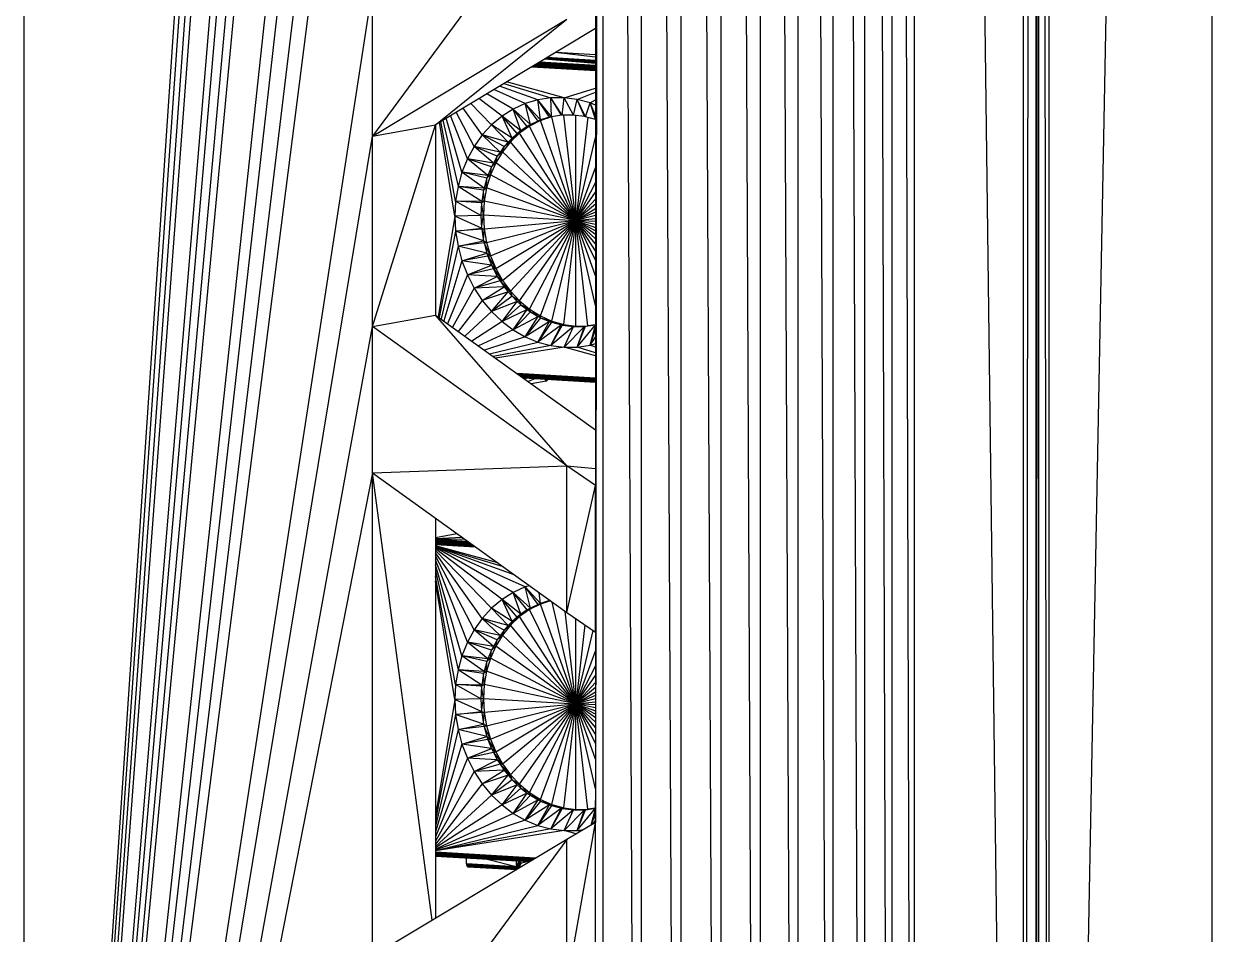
# Model space of a CAD drawing. Header units: millimetres. Extents: x -72 to 40, y 37 to 183.
# Drawn here: x 21.55 to 40.18, y 73.46 to 87.73 of the extents above; entities that cross this region are included whole.
import ezdxf

# ---------------------------------------------------------------- set-up
doc = ezdxf.new("R2010")
doc.units = ezdxf.units.MM
doc.layers.add('Shape2DView002', color=7, linetype='CONTINUOUS')

msp = doc.modelspace()

# ---------------------------------------------------------------- linework, layer by layer
at = {"layer": 'Shape2DView002'}
for p, q in [((40.182, 175.283), (37.622, 40.961)), ((40.182, 41.989), (40.182, 175.283)), ((37.418, 174.194), (37.225, 40.86)), ((37.456, 174.203), (37.418, 40.9)), ((37.418, 174.194), (37.418, 40.9)), ((37.622, 40.961), (37.456, 174.203)), ((37.456, 174.203), (37.456, 40.909)), ((37.622, 174.255), (37.622, 40.961)), ((37.225, 40.86), (37.225, 174.154)), ((35.516, 40.551), (35.516, 173.845)), ((37.225, 40.86), (35.516, 173.845)), ((30.514, 72.911), (30.632, 173.663)), ((30.632, 173.663), (30.514, 75.21)), ((30.632, 173.663), (30.514, 78.194)), ((30.632, 173.663), (30.514, 80.492)), ((30.632, 40.369), (30.632, 173.663)), ((31.235, 40.352), (30.632, 173.663)), ((31.235, 40.352), (31.235, 173.646)), ((31.858, 40.344), (31.235, 173.646)), ((31.858, 40.344), (31.858, 173.638)), ((32.485, 40.346), (31.858, 173.638)), ((32.485, 40.346), (32.485, 173.64)), ((33.102, 40.358), (32.485, 173.64)), ((33.102, 40.358), (33.102, 173.652)), ((33.692, 40.38), (33.102, 173.652)), ((33.692, 40.38), (33.692, 173.674)), ((34.241, 40.411), (33.692, 173.674)), ((34.241, 40.411), (34.241, 173.705)), ((34.736, 40.451), (34.241, 173.705)), ((34.736, 40.451), (34.736, 173.745)), ((35.165, 40.498), (34.736, 173.745)), ((35.165, 40.498), (35.165, 173.792)), ((35.516, 40.551), (35.165, 173.792)), ((21.552, 161.751), (21.552, 52.828)), ((21.552, 52.828), (27.019, 133.751)), ((21.552, 52.828), (27.019, 131.452)), ((21.552, 52.828), (27.019, 128.468)), ((27.019, 126.17), (21.552, 52.828)), ((27.019, 118.591), (21.552, 52.828)), ((27.019, 116.293), (21.552, 52.828)), ((21.552, 52.828), (27.019, 113.308)), ((21.552, 52.828), (27.019, 111.01)), ((21.552, 52.828), (27.019, 103.431)), ((27.019, 101.133), (21.552, 52.828)), ((21.552, 52.828), (27.019, 98.149)), ((27.019, 95.85), (21.552, 52.828)), ((30.064, 90.105), (27.019, 85.973)), ((21.552, 52.828), (27.019, 88.272)), ((27.019, 85.973), (27.019, 88.272)), ((30.514, 88.071), (30.514, 80.492)), ((27.019, 85.973), (30.064, 87.806)), ((28.006, 86.151), (30.064, 87.806)), ((30.514, 87.662), (28.006, 86.151)), ((29.734, 87.192), (30.514, 87.147)), ((30.514, 87.152), (29.748, 87.201)), ((30.514, 87.159), (29.752, 87.203)), ((30.514, 87.208), (29.881, 87.281)), ((29.895, 87.289), (30.514, 87.253)), ((29.514, 87.06), (30.514, 87.002)), ((29.523, 87.065), (30.514, 87.011)), ((29.532, 87.07), (30.514, 87.013)), ((29.54, 87.076), (30.514, 87.022)), ((29.55, 87.081), (30.514, 87.025)), ((29.558, 87.086), (30.514, 87.034)), ((29.567, 87.091), (30.514, 87.036)), ((29.575, 87.096), (30.514, 87.045)), ((29.583, 87.101), (30.514, 87.047)), ((29.59, 87.106), (30.514, 87.055)), ((29.598, 87.11), (30.514, 87.057)), ((29.604, 87.114), (30.514, 87.064)), ((29.611, 87.118), (30.514, 87.066)), ((29.614, 87.12), (30.514, 87.066)), ((29.619, 87.123), (30.514, 87.072)), ((29.622, 87.125), (30.514, 87.073)), ((29.624, 87.126), (30.514, 87.074)), ((29.629, 87.129), (30.514, 87.078)), ((29.631, 87.13), (30.514, 87.079)), ((29.632, 87.131), (30.514, 87.079)), ((29.636, 87.133), (30.514, 87.082)), ((29.637, 87.134), (30.514, 87.083)), ((29.638, 87.134), (30.514, 87.083)), ((29.64, 87.136), (30.514, 87.085)), ((29.64, 87.135), (30.514, 87.085)), ((30.514, 87.11), (29.714, 87.18)), ((30.514, 87.127), (29.723, 87.185)), ((30.021, 86.574), (29.119, 86.822)), ((29.226, 86.396), (28.81, 86.636)), ((29.414, 86.482), (28.921, 86.702)), ((29.611, 86.541), (29.011, 86.757)), ((29.078, 86.797), (29.814, 86.572)), ((30.021, 86.574), (30.514, 86.726)), ((30.227, 86.548), (30.514, 86.661)), ((28.886, 86.148), (28.559, 86.485)), ((29.049, 86.284), (28.686, 86.561)), ((29.414, 86.482), (29.226, 86.396)), ((29.611, 86.541), (29.414, 86.482)), ((29.495, 86.152), (29.414, 86.482)), ((29.614, 86.209), (29.414, 86.482)), ((29.654, 86.225), (29.414, 86.482)), ((29.814, 86.572), (29.611, 86.541)), ((29.654, 86.225), (29.611, 86.541)), ((29.793, 86.268), (29.611, 86.541)), ((29.822, 86.275), (29.611, 86.541)), ((30.021, 86.574), (29.814, 86.572)), ((29.822, 86.275), (29.814, 86.572)), ((29.979, 86.299), (29.814, 86.572)), ((29.994, 86.301), (29.814, 86.572)), ((29.994, 86.301), (30.021, 86.574)), ((30.169, 86.303), (30.021, 86.574)), ((30.227, 86.548), (30.021, 86.574)), ((30.169, 86.303), (30.227, 86.548)), ((30.343, 86.28), (30.227, 86.548)), ((30.358, 86.277), (30.227, 86.548)), ((30.43, 86.494), (30.227, 86.548)), ((30.358, 86.277), (30.43, 86.494)), ((30.43, 86.494), (30.514, 86.54)), ((30.514, 86.239), (30.43, 86.494)), ((30.514, 86.295), (30.43, 86.494)), ((30.514, 86.459), (30.43, 86.494)), ((28.506, 85.615), (28.243, 86.294)), ((28.613, 85.811), (28.332, 86.348)), ((28.74, 85.99), (28.439, 86.412)), ((29.049, 86.284), (28.886, 86.148)), ((29.226, 86.396), (29.049, 86.284)), ((29.207, 85.942), (29.049, 86.284)), ((29.286, 86.011), (29.049, 86.284)), ((29.345, 86.057), (29.049, 86.284)), ((29.345, 86.057), (29.226, 86.396)), ((29.444, 86.123), (29.226, 86.396)), ((29.495, 86.152), (29.226, 86.396)), ((29.83, 86.275), (29.651, 86.215)), ((29.651, 86.215), (29.793, 86.268)), ((29.793, 86.268), (29.654, 86.225)), ((29.83, 86.275), (29.793, 86.268)), ((29.822, 86.275), (29.793, 86.268)), ((29.979, 86.299), (29.822, 86.275)), ((29.83, 86.275), (29.822, 86.275)), ((29.944, 86.294), (29.83, 86.275)), ((30.206, 84.651), (29.83, 86.275)), ((29.994, 86.301), (29.979, 86.299)), ((30.169, 86.303), (29.994, 86.301)), ((30.206, 84.651), (30.017, 86.301)), ((30.343, 86.28), (30.169, 86.303)), ((30.206, 84.651), (30.206, 86.298)), ((30.393, 86.268), (30.206, 84.651)), ((30.358, 86.277), (30.343, 86.28)), ((30.514, 86.235), (30.358, 86.277)), ((27.019, 85.973), (28.006, 86.151)), ((27.019, 82.989), (28.006, 86.151)), ((28.006, 86.151), (28.006, 83.167)), ((28.31, 84.717), (28.069, 86.19)), ((28.322, 84.953), (28.089, 86.202)), ((28.123, 86.222), (28.36, 85.183)), ((28.421, 85.405), (28.174, 86.253)), ((28.886, 86.148), (28.74, 85.99)), ((29.143, 85.877), (28.886, 86.148)), ((29.207, 85.942), (28.886, 86.148)), ((29.481, 86.129), (29.323, 86.018)), ((29.444, 86.123), (29.323, 86.018)), ((29.444, 86.123), (29.345, 86.057)), ((29.495, 86.152), (29.444, 86.123)), ((29.481, 86.129), (29.444, 86.123)), ((29.651, 86.215), (29.481, 86.129)), ((29.614, 86.209), (29.481, 86.129)), ((29.481, 86.129), (29.495, 86.152)), ((30.206, 84.651), (29.481, 86.129)), ((29.614, 86.209), (29.495, 86.152)), ((29.654, 86.225), (29.614, 86.209)), ((29.651, 86.215), (29.614, 86.209)), ((29.651, 86.215), (29.654, 86.225)), ((30.206, 84.651), (29.651, 86.215)), ((21.552, 52.828), (27.019, 85.973)), ((27.019, 82.989), (27.019, 85.973)), ((28.74, 85.99), (28.613, 85.811)), ((29.018, 85.721), (28.74, 85.99)), ((29.083, 85.807), (28.74, 85.99)), ((29.143, 85.877), (28.74, 85.99)), ((29.18, 85.883), (29.055, 85.728)), ((29.18, 85.883), (29.083, 85.807)), ((29.207, 85.942), (29.143, 85.877)), ((29.18, 85.883), (29.143, 85.877)), ((29.323, 86.018), (29.18, 85.883)), ((29.286, 86.011), (29.18, 85.883)), ((29.18, 85.883), (29.207, 85.942)), ((30.206, 84.651), (29.18, 85.883)), ((29.286, 86.011), (29.207, 85.942)), ((29.345, 86.057), (29.286, 86.011)), ((29.323, 86.018), (29.286, 86.011)), ((29.323, 86.018), (29.345, 86.057)), ((30.206, 84.651), (29.323, 86.018)), ((30.206, 84.651), (30.514, 85.949)), ((28.613, 85.811), (28.506, 85.615)), ((28.913, 85.547), (28.613, 85.811)), ((28.975, 85.656), (28.613, 85.811)), ((29.018, 85.721), (28.613, 85.811)), ((29.055, 85.728), (28.95, 85.553)), ((29.055, 85.728), (28.975, 85.656)), ((29.018, 85.721), (28.975, 85.656)), ((29.083, 85.807), (29.018, 85.721)), ((29.055, 85.728), (29.018, 85.721)), ((29.055, 85.728), (29.083, 85.807)), ((30.206, 84.651), (29.055, 85.728)), ((29.143, 85.877), (29.083, 85.807)), ((28.506, 85.615), (28.421, 85.405)), ((28.829, 85.357), (28.506, 85.615)), ((28.885, 85.49), (28.506, 85.615)), ((28.913, 85.547), (28.506, 85.615)), ((28.95, 85.553), (28.866, 85.364)), ((28.95, 85.553), (28.885, 85.49)), ((28.913, 85.547), (28.885, 85.49)), ((28.975, 85.656), (28.913, 85.547)), ((28.95, 85.553), (28.913, 85.547)), ((28.95, 85.553), (28.975, 85.656)), ((30.206, 84.651), (28.95, 85.553)), ((28.421, 85.405), (28.36, 85.183)), ((28.768, 85.155), (28.421, 85.405)), ((28.813, 85.311), (28.421, 85.405)), ((28.829, 85.357), (28.421, 85.405)), ((28.866, 85.364), (28.805, 85.162)), ((28.866, 85.364), (28.813, 85.311)), ((28.829, 85.357), (28.813, 85.311)), ((28.885, 85.49), (28.829, 85.357)), ((28.866, 85.364), (28.829, 85.357)), ((28.866, 85.364), (28.885, 85.49)), ((30.206, 84.651), (28.866, 85.364)), ((30.514, 85.485), (30.206, 84.651)), ((28.36, 85.183), (28.322, 84.953)), ((28.731, 84.945), (28.36, 85.183)), ((28.761, 85.123), (28.36, 85.183)), ((28.768, 85.155), (28.36, 85.183)), ((28.805, 85.162), (28.761, 85.123)), ((28.768, 85.155), (28.761, 85.123)), ((28.813, 85.311), (28.768, 85.155)), ((28.805, 85.162), (28.768, 84.951)), ((28.805, 85.162), (28.768, 85.155)), ((28.805, 85.162), (28.813, 85.311)), ((30.206, 84.651), (28.805, 85.162)), ((30.514, 85.244), (30.206, 84.651)), ((28.322, 84.953), (28.31, 84.717)), ((28.719, 84.729), (28.322, 84.953)), ((28.729, 84.928), (28.322, 84.953)), ((28.731, 84.945), (28.322, 84.953)), ((28.768, 84.951), (28.729, 84.928)), ((28.761, 85.123), (28.731, 84.945)), ((28.768, 84.951), (28.731, 84.945)), ((28.768, 84.951), (28.756, 84.736)), ((28.768, 84.951), (28.761, 85.123)), ((30.206, 84.651), (28.768, 84.951)), ((30.206, 84.651), (30.514, 85.093)), ((30.514, 84.986), (30.206, 84.651)), ((28.729, 84.928), (28.719, 84.729)), ((28.731, 84.945), (28.729, 84.928)), ((28.756, 84.736), (28.729, 84.928)), ((30.514, 84.904), (30.206, 84.651)), ((30.206, 84.651), (30.514, 84.837)), ((30.514, 84.78), (30.206, 84.651)), ((28.31, 84.717), (28.046, 83.138)), ((28.719, 84.729), (28.31, 84.717)), ((28.31, 84.717), (28.322, 84.481)), ((28.729, 84.529), (28.31, 84.717)), ((28.756, 84.736), (28.719, 84.729)), ((28.719, 84.729), (28.729, 84.529)), ((28.729, 84.529), (28.756, 84.736)), ((28.756, 84.736), (30.206, 84.651)), ((28.756, 84.736), (28.768, 84.519)), ((28.768, 84.519), (30.206, 84.651)), ((28.805, 84.304), (30.206, 84.651)), ((28.866, 84.095), (30.206, 84.651)), ((28.95, 83.895), (30.206, 84.651)), ((29.055, 83.709), (30.206, 84.651)), ((29.18, 83.539), (30.206, 84.651)), ((29.323, 83.387), (30.206, 84.651)), ((29.481, 83.258), (30.206, 84.651)), ((29.651, 83.152), (30.206, 84.651)), ((29.83, 83.072), (30.206, 84.651)), ((30.016, 83.019), (30.206, 84.651)), ((30.514, 84.728), (30.206, 84.651)), ((30.206, 84.651), (30.514, 84.68)), ((30.206, 82.994), (30.206, 84.651)), ((30.395, 82.997), (30.206, 84.651)), ((30.206, 84.651), (30.514, 84.539)), ((30.514, 84.587), (30.206, 84.651)), ((30.514, 84.633), (30.206, 84.651)), ((30.206, 84.651), (30.514, 84.363)), ((30.514, 84.43), (30.206, 84.651)), ((30.514, 84.487), (30.206, 84.651)), ((30.206, 84.651), (30.514, 84.023)), ((30.514, 84.174), (30.206, 84.651)), ((30.514, 84.281), (30.206, 84.651)), ((30.514, 83.317), (30.206, 84.651)), ((30.514, 83.782), (30.206, 84.651)), ((28.322, 84.481), (28.063, 83.126)), ((28.322, 84.481), (28.729, 84.529)), ((28.731, 84.512), (28.322, 84.481)), ((28.322, 84.481), (28.36, 84.246)), ((28.761, 84.33), (28.322, 84.481)), ((28.729, 84.529), (28.768, 84.519)), ((28.729, 84.529), (28.731, 84.512)), ((28.731, 84.512), (28.768, 84.519)), ((28.731, 84.512), (28.761, 84.33)), ((28.761, 84.33), (28.768, 84.519)), ((28.768, 84.519), (28.805, 84.304)), ((28.36, 84.246), (28.093, 83.105)), ((28.36, 84.246), (28.761, 84.33)), ((28.768, 84.297), (28.36, 84.246)), ((28.36, 84.246), (28.421, 84.017)), ((28.813, 84.136), (28.36, 84.246)), ((28.761, 84.33), (28.805, 84.304)), ((28.761, 84.33), (28.768, 84.297)), ((28.768, 84.297), (28.805, 84.304)), ((28.768, 84.297), (28.813, 84.136)), ((28.866, 84.095), (28.768, 84.297)), ((28.805, 84.304), (28.866, 84.095)), ((28.421, 84.017), (28.813, 84.136)), ((28.829, 84.088), (28.421, 84.017)), ((28.813, 84.136), (28.866, 84.095)), ((28.813, 84.136), (28.829, 84.088)), ((28.829, 84.088), (28.866, 84.095)), ((28.829, 84.088), (28.95, 83.895)), ((28.829, 84.088), (28.885, 83.949)), ((28.866, 84.095), (28.95, 83.895)), ((28.421, 84.017), (28.136, 83.074)), ((28.421, 84.017), (28.506, 83.797)), ((28.885, 83.949), (28.421, 84.017)), ((28.506, 83.797), (28.885, 83.949)), ((28.913, 83.889), (28.506, 83.797)), ((28.885, 83.949), (28.95, 83.895)), ((28.885, 83.949), (28.913, 83.889)), ((28.913, 83.889), (28.95, 83.895)), ((28.913, 83.889), (29.055, 83.709)), ((28.913, 83.889), (28.975, 83.772)), ((28.95, 83.895), (29.055, 83.709)), ((28.506, 83.797), (28.196, 83.031)), ((28.506, 83.797), (28.613, 83.589)), ((28.975, 83.772), (28.506, 83.797)), ((28.613, 83.589), (28.975, 83.772)), ((29.018, 83.702), (28.613, 83.589)), ((28.975, 83.772), (29.055, 83.709)), ((28.975, 83.772), (29.018, 83.702)), ((29.018, 83.702), (29.055, 83.709)), ((29.018, 83.702), (29.18, 83.539)), ((29.018, 83.702), (29.083, 83.608)), ((29.055, 83.709), (29.18, 83.539)), ((28.613, 83.589), (28.272, 82.976)), ((29.083, 83.608), (28.613, 83.589)), ((28.613, 83.589), (28.74, 83.395)), ((28.74, 83.395), (29.083, 83.608)), ((29.143, 83.532), (28.74, 83.395)), ((28.886, 83.22), (29.143, 83.532)), ((29.083, 83.608), (29.18, 83.539)), ((29.083, 83.608), (29.143, 83.532)), ((29.143, 83.532), (29.18, 83.539)), ((29.143, 83.532), (29.207, 83.46)), ((29.18, 83.539), (29.323, 83.387)), ((29.207, 83.46), (29.18, 83.539)), ((28.74, 83.395), (28.363, 82.91)), ((28.74, 83.395), (28.886, 83.22)), ((29.207, 83.46), (28.886, 83.22)), ((29.286, 83.381), (28.886, 83.22)), ((29.049, 83.064), (29.286, 83.381)), ((29.345, 83.328), (29.049, 83.064)), ((29.207, 83.46), (29.323, 83.387)), ((29.207, 83.46), (29.286, 83.381)), ((29.286, 83.381), (29.323, 83.387)), ((29.286, 83.381), (29.345, 83.328)), ((29.323, 83.387), (29.481, 83.258)), ((29.345, 83.328), (29.323, 83.387)), ((29.345, 83.328), (29.481, 83.258)), ((29.345, 83.328), (29.444, 83.251)), ((27.019, 82.989), (28.006, 83.167)), ((28.006, 83.167), (30.514, 81.365)), ((30.064, 80.802), (28.006, 83.167)), ((28.886, 83.22), (28.467, 82.836)), ((28.886, 83.22), (29.049, 83.064)), ((29.444, 83.251), (29.049, 83.064)), ((29.226, 82.932), (29.444, 83.251)), ((29.495, 83.216), (29.226, 82.932)), ((29.614, 83.145), (29.226, 82.932)), ((29.414, 82.824), (29.614, 83.145)), ((29.654, 83.124), (29.414, 82.824)), ((29.444, 83.251), (29.481, 83.258)), ((29.444, 83.251), (29.495, 83.216)), ((29.481, 83.258), (29.651, 83.152)), ((29.495, 83.216), (29.481, 83.258)), ((29.495, 83.216), (29.651, 83.152)), ((29.495, 83.216), (29.614, 83.145)), ((29.614, 83.145), (29.651, 83.152)), ((29.614, 83.145), (29.654, 83.124)), ((29.651, 83.152), (29.83, 83.072)), ((29.654, 83.124), (29.651, 83.152)), ((29.654, 83.124), (29.83, 83.072)), ((29.654, 83.124), (29.793, 83.065)), ((21.552, 52.828), (27.019, 82.989)), ((27.019, 80.691), (27.019, 82.989)), ((30.064, 80.802), (27.019, 82.989)), ((29.049, 83.064), (28.575, 82.758)), ((29.226, 82.932), (28.681, 82.682)), ((29.049, 83.064), (29.226, 82.932)), ((29.226, 82.932), (29.414, 82.824)), ((29.793, 83.065), (29.414, 82.824)), ((29.611, 82.742), (29.793, 83.065)), ((29.822, 83.055), (29.611, 82.742)), ((29.979, 83.012), (29.611, 82.742)), ((29.793, 83.065), (29.83, 83.072)), ((29.793, 83.065), (29.822, 83.055)), ((29.814, 82.688), (29.979, 83.012)), ((29.994, 83.009), (29.814, 82.688)), ((30.169, 82.987), (29.814, 82.688)), ((29.822, 83.055), (29.83, 83.072)), ((29.822, 83.055), (30.016, 83.019)), ((29.822, 83.055), (29.979, 83.012)), ((29.83, 83.072), (30.016, 83.019)), ((29.979, 83.012), (30.016, 83.019)), ((29.979, 83.012), (29.994, 83.009)), ((29.994, 83.009), (30.016, 83.019)), ((29.994, 83.009), (30.206, 82.994)), ((29.994, 83.009), (30.169, 82.987)), ((30.016, 83.019), (30.206, 82.994)), ((30.343, 82.989), (30.021, 82.662)), ((30.021, 82.662), (30.169, 82.987)), ((30.169, 82.987), (30.206, 82.994)), ((30.169, 82.987), (30.343, 82.989)), ((30.206, 82.994), (30.395, 82.997)), ((30.343, 82.989), (30.206, 82.994)), ((30.227, 82.664), (30.514, 83.013)), ((30.227, 82.664), (30.358, 82.99)), ((30.227, 82.664), (30.343, 82.989)), ((30.343, 82.989), (30.395, 82.997)), ((30.343, 82.989), (30.358, 82.99)), ((30.358, 82.99), (30.514, 83.015)), ((30.358, 82.99), (30.395, 82.997)), ((30.395, 82.997), (30.514, 83.017)), ((30.514, 83.015), (30.395, 82.997)), ((30.43, 82.695), (30.514, 83.009)), ((30.43, 82.695), (30.514, 82.936)), ((29.414, 82.824), (28.776, 82.614)), ((28.854, 82.558), (29.611, 82.742)), ((29.414, 82.824), (29.611, 82.742)), ((29.611, 82.742), (29.814, 82.688)), ((30.43, 82.695), (30.514, 82.818)), ((30.43, 82.695), (30.514, 82.72)), ((29.814, 82.688), (28.911, 82.517)), ((30.021, 82.662), (28.946, 82.492)), ((29.814, 82.688), (30.021, 82.662)), ((30.021, 82.662), (30.227, 82.664)), ((30.514, 82.526), (30.021, 82.662)), ((30.227, 82.664), (30.43, 82.695)), ((30.514, 82.576), (30.227, 82.664)), ((30.514, 82.665), (30.43, 82.695)), ((30.514, 82.177), (29.285, 82.249)), ((30.514, 82.173), (29.296, 82.24)), ((30.514, 82.166), (29.302, 82.236)), ((30.514, 82.161), (29.313, 82.228)), ((30.514, 82.154), (29.319, 82.224)), ((30.514, 82.151), (29.329, 82.217)), ((30.514, 82.144), (29.334, 82.213)), ((30.514, 82.141), (29.344, 82.206)), ((30.514, 82.135), (29.348, 82.203)), ((30.514, 82.132), (29.356, 82.197)), ((30.514, 82.127), (29.361, 82.194)), ((30.514, 82.124), (29.367, 82.189)), ((30.514, 82.12), (29.371, 82.187)), ((30.514, 82.119), (29.373, 82.185)), ((30.514, 82.118), (29.375, 82.184)), ((30.514, 82.117), (29.377, 82.182)), ((30.514, 82.115), (29.378, 82.181)), ((30.514, 82.115), (29.38, 82.18)), ((30.514, 82.114), (29.381, 82.179)), ((30.514, 82.113), (29.382, 82.178)), ((30.514, 82.112), (29.383, 82.178)), ((30.514, 82.111), (29.384, 82.177)), ((30.514, 82.112), (29.384, 82.177)), ((30.514, 82.111), (29.385, 82.177)), ((30.514, 82.111), (29.385, 82.176)), ((30.514, 82.111), (29.385, 82.176)), ((30.514, 82.111), (29.385, 82.176)), ((29.396, 82.168), (29.428, 82.174)), ((29.564, 82.166), (29.461, 82.122)), ((29.741, 82.131), (29.728, 82.157)), ((29.741, 82.131), (29.729, 82.156)), ((29.741, 82.131), (29.73, 82.156)), ((29.741, 82.131), (29.732, 82.156)), ((29.741, 82.131), (29.507, 82.089)), ((29.741, 82.131), (29.733, 82.156)), ((29.745, 82.132), (29.736, 82.156)), ((29.745, 82.132), (29.737, 82.156)), ((29.749, 82.135), (29.741, 82.156)), ((29.745, 82.132), (29.741, 82.131)), ((29.745, 82.156), (29.753, 82.139)), ((29.749, 82.135), (29.745, 82.132)), ((29.753, 82.139), (29.749, 82.135)), ((29.756, 82.143), (29.75, 82.155)), ((29.756, 82.143), (29.753, 82.139)), ((29.759, 82.149), (29.756, 82.155)), ((29.759, 82.149), (29.756, 82.143)), ((29.761, 82.155), (29.759, 82.149)), ((27.019, 80.691), (21.552, 52.828)), ((27.019, 80.691), (30.064, 80.802)), ((27.019, 73.112), (27.019, 80.691)), ((27.019, 80.691), (30.064, 78.503)), ((27.954, 73.675), (27.019, 80.691)), ((30.064, 78.503), (30.064, 80.802)), ((30.514, 80.492), (30.064, 80.802)), ((30.064, 80.802), (30.514, 80.759)), ((30.064, 78.503), (30.514, 80.492)), ((30.514, 78.194), (30.514, 80.492)), ((28.006, 79.982), (28.006, 73.706)), ((28.006, 79.68), (28.341, 79.741)), ((28.006, 79.663), (28.423, 79.682)), ((28.006, 79.656), (28.467, 79.65)), ((28.006, 79.651), (28.507, 79.622)), ((28.006, 79.65), (28.508, 79.621)), ((28.006, 79.65), (28.509, 79.621)), ((28.006, 79.649), (28.51, 79.619)), ((28.006, 79.647), (28.512, 79.618)), ((28.006, 79.647), (28.514, 79.617)), ((28.006, 79.645), (28.516, 79.615)), ((28.006, 79.642), (28.52, 79.612)), ((28.006, 79.642), (28.521, 79.611)), ((28.006, 79.639), (28.525, 79.609)), ((28.006, 79.635), (28.529, 79.606)), ((28.006, 79.635), (28.532, 79.604)), ((28.006, 79.631), (28.536, 79.601)), ((28.006, 79.623), (28.547, 79.593)), ((28.006, 79.623), (28.549, 79.591)), ((28.006, 79.613), (28.561, 79.583)), ((28.006, 79.613), (28.564, 79.581)), ((28.006, 79.603), (28.577, 79.571)), ((28.006, 79.602), (28.58, 79.569)), ((28.006, 79.591), (28.594, 79.559)), ((28.006, 79.591), (28.598, 79.557)), ((28.006, 79.58), (28.612, 79.546)), ((28.006, 79.579), (28.615, 79.544)), ((28.006, 79.568), (28.629, 79.534)), ((28.006, 79.567), (28.633, 79.531)), ((28.985, 79.279), (28.006, 79.547)), ((28.006, 79.544), (29.065, 79.221)), ((29.24, 79.095), (28.006, 79.539)), ((29.414, 78.903), (28.006, 79.531)), ((29.226, 78.817), (28.006, 79.519)), ((29.049, 78.705), (28.006, 79.501)), ((28.886, 78.568), (28.006, 79.476)), ((28.74, 78.41), (28.006, 79.44)), ((28.613, 78.231), (28.006, 79.392)), ((28.506, 78.035), (28.006, 79.329)), ((28.421, 77.825), (28.006, 79.249)), ((28.006, 79.158), (28.36, 77.603)), ((28.322, 77.373), (28.006, 79.067)), ((28.31, 77.138), (28.006, 78.996)), ((29.226, 78.817), (29.049, 78.705)), ((29.414, 78.903), (29.226, 78.817)), ((29.345, 78.477), (29.226, 78.817)), ((29.444, 78.543), (29.226, 78.817)), ((29.495, 78.572), (29.226, 78.817)), ((29.48, 78.922), (29.414, 78.903)), ((29.495, 78.572), (29.414, 78.903)), ((29.614, 78.629), (29.414, 78.903)), ((29.654, 78.645), (29.414, 78.903)), ((29.654, 78.645), (29.631, 78.814)), ((29.049, 78.705), (28.886, 78.568)), ((29.207, 78.362), (29.049, 78.705)), ((29.286, 78.431), (29.049, 78.705)), ((29.345, 78.477), (29.049, 78.705)), ((29.651, 78.635), (29.481, 78.549)), ((29.614, 78.629), (29.481, 78.549)), ((29.614, 78.629), (29.495, 78.572)), ((29.654, 78.645), (29.614, 78.629)), ((29.651, 78.635), (29.614, 78.629)), ((29.651, 78.635), (29.793, 78.688)), ((29.808, 78.687), (29.651, 78.635)), ((29.651, 78.635), (29.654, 78.645)), ((30.206, 77.072), (29.651, 78.635)), ((29.793, 78.688), (29.654, 78.645)), ((29.793, 78.688), (29.781, 78.706)), ((29.804, 78.69), (29.793, 78.688)), ((29.803, 78.69), (29.793, 78.688)), ((30.206, 77.072), (29.837, 78.666)), ((28.886, 78.568), (28.74, 78.41)), ((29.143, 78.297), (28.886, 78.568)), ((29.207, 78.362), (28.886, 78.568)), ((29.323, 78.438), (29.18, 78.303)), ((29.286, 78.431), (29.18, 78.303)), ((29.286, 78.431), (29.207, 78.362)), ((29.345, 78.477), (29.286, 78.431)), ((29.323, 78.438), (29.286, 78.431)), ((29.481, 78.549), (29.323, 78.438)), ((29.444, 78.543), (29.323, 78.438)), ((29.323, 78.438), (29.345, 78.477)), ((30.206, 77.072), (29.323, 78.438)), ((29.444, 78.543), (29.345, 78.477)), ((29.495, 78.572), (29.444, 78.543)), ((29.481, 78.549), (29.444, 78.543)), ((29.481, 78.549), (29.495, 78.572)), ((30.206, 77.072), (29.481, 78.549)), ((30.206, 77.072), (30.04, 78.52)), ((30.064, 78.503), (30.514, 78.194)), ((28.74, 78.41), (28.613, 78.231)), ((29.018, 78.141), (28.74, 78.41)), ((29.083, 78.227), (28.74, 78.41)), ((29.143, 78.297), (28.74, 78.41)), ((29.18, 78.303), (29.055, 78.148)), ((29.18, 78.303), (29.083, 78.227)), ((29.143, 78.297), (29.083, 78.227)), ((29.207, 78.362), (29.143, 78.297)), ((29.18, 78.303), (29.143, 78.297)), ((29.18, 78.303), (29.207, 78.362)), ((30.206, 77.072), (29.18, 78.303)), ((30.206, 77.072), (30.206, 78.406)), ((30.349, 78.307), (30.206, 77.072)), ((28.613, 78.231), (28.506, 78.035)), ((28.913, 77.967), (28.613, 78.231)), ((28.975, 78.076), (28.613, 78.231)), ((29.018, 78.141), (28.613, 78.231)), ((28.975, 78.076), (28.913, 77.967)), ((29.055, 78.148), (28.95, 77.973)), ((28.95, 77.973), (28.975, 78.076)), ((29.055, 78.148), (28.975, 78.076)), ((29.018, 78.141), (28.975, 78.076)), ((29.083, 78.227), (29.018, 78.141)), ((29.055, 78.148), (29.018, 78.141)), ((29.055, 78.148), (29.083, 78.227)), ((30.206, 77.072), (29.055, 78.148)), ((30.206, 77.072), (30.478, 78.218)), ((30.514, 78.194), (30.514, 75.21)), ((28.506, 78.035), (28.421, 77.825)), ((28.829, 77.777), (28.506, 78.035)), ((28.885, 77.91), (28.506, 78.035)), ((28.913, 77.967), (28.506, 78.035)), ((28.885, 77.91), (28.829, 77.777)), ((28.95, 77.973), (28.866, 77.784)), ((28.866, 77.784), (28.885, 77.91)), ((28.95, 77.973), (28.885, 77.91)), ((28.913, 77.967), (28.885, 77.91)), ((28.95, 77.973), (28.913, 77.967)), ((30.206, 77.072), (28.95, 77.973)), ((30.514, 77.905), (30.206, 77.072)), ((28.421, 77.825), (28.36, 77.603)), ((28.768, 77.575), (28.421, 77.825)), ((28.813, 77.732), (28.421, 77.825)), ((28.829, 77.777), (28.421, 77.825)), ((28.813, 77.732), (28.768, 77.575)), ((28.866, 77.784), (28.805, 77.582)), ((28.805, 77.582), (28.813, 77.732)), ((28.866, 77.784), (28.813, 77.732)), ((28.829, 77.777), (28.813, 77.732)), ((28.866, 77.784), (28.829, 77.777)), ((30.206, 77.072), (28.866, 77.784)), ((28.36, 77.603), (28.322, 77.373)), ((28.731, 77.365), (28.36, 77.603)), ((28.761, 77.543), (28.36, 77.603)), ((28.768, 77.575), (28.36, 77.603)), ((28.761, 77.543), (28.731, 77.365)), ((28.805, 77.582), (28.761, 77.543)), ((28.768, 77.575), (28.761, 77.543)), ((28.768, 77.372), (28.761, 77.543)), ((28.805, 77.582), (28.768, 77.372)), ((28.805, 77.582), (28.768, 77.575)), ((30.206, 77.072), (28.805, 77.582)), ((30.514, 77.664), (30.206, 77.072)), ((30.206, 77.072), (30.514, 77.513)), ((28.322, 77.373), (28.31, 77.138)), ((28.719, 77.149), (28.322, 77.373)), ((28.729, 77.348), (28.322, 77.373)), ((28.731, 77.365), (28.322, 77.373)), ((28.729, 77.348), (28.719, 77.149)), ((28.768, 77.372), (28.729, 77.348)), ((28.731, 77.365), (28.729, 77.348)), ((28.756, 77.156), (28.729, 77.348)), ((28.768, 77.372), (28.731, 77.365)), ((28.768, 77.372), (28.756, 77.156)), ((30.206, 77.072), (28.768, 77.372)), ((30.514, 77.406), (30.206, 77.072)), ((30.514, 77.324), (30.206, 77.072)), ((28.31, 77.138), (28.006, 75.315)), ((28.719, 77.149), (28.31, 77.138)), ((28.31, 77.138), (28.322, 76.901)), ((28.729, 76.949), (28.31, 77.138)), ((28.756, 77.156), (28.719, 77.149)), ((28.719, 77.149), (28.729, 76.949)), ((28.729, 76.949), (28.756, 77.156)), ((28.756, 77.156), (30.206, 77.072)), ((28.756, 77.156), (28.768, 76.939)), ((30.206, 77.072), (30.514, 77.257)), ((30.514, 77.2), (30.206, 77.072)), ((30.514, 77.148), (30.206, 77.072)), ((28.322, 76.901), (28.729, 76.949)), ((28.729, 76.949), (28.768, 76.939)), ((28.729, 76.949), (28.731, 76.932)), ((28.768, 76.939), (30.206, 77.072)), ((28.805, 76.724), (30.206, 77.072)), ((28.866, 76.515), (30.206, 77.072)), ((28.95, 76.316), (30.206, 77.072)), ((29.055, 76.129), (30.206, 77.072)), ((29.18, 75.959), (30.206, 77.072)), ((29.323, 75.808), (30.206, 77.072)), ((29.481, 75.678), (30.206, 77.072)), ((29.651, 75.572), (30.206, 77.072)), ((29.83, 75.492), (30.206, 77.072)), ((30.016, 75.439), (30.206, 77.072)), ((30.206, 77.072), (30.514, 77.1)), ((30.206, 75.414), (30.206, 77.072)), ((30.395, 75.417), (30.206, 77.072)), ((30.206, 77.072), (30.514, 76.959)), ((30.514, 77.007), (30.206, 77.072)), ((30.514, 77.054), (30.206, 77.072)), ((30.206, 77.072), (30.514, 76.783)), ((30.514, 76.85), (30.206, 77.072)), ((30.514, 76.908), (30.206, 77.072)), ((30.206, 77.072), (30.514, 76.443)), ((30.514, 76.594), (30.206, 77.072)), ((30.514, 76.701), (30.206, 77.072)), ((30.514, 75.738), (30.206, 77.072)), ((30.514, 76.202), (30.206, 77.072)), ((28.322, 76.901), (28.006, 75.243)), ((28.731, 76.932), (28.322, 76.901)), ((28.322, 76.901), (28.36, 76.667)), ((28.761, 76.75), (28.322, 76.901)), ((28.731, 76.932), (28.768, 76.939)), ((28.731, 76.932), (28.761, 76.75)), ((28.761, 76.75), (28.768, 76.939)), ((28.768, 76.939), (28.805, 76.724)), ((28.36, 76.667), (28.006, 75.153)), ((28.36, 76.667), (28.761, 76.75)), ((28.768, 76.717), (28.36, 76.667)), ((28.36, 76.667), (28.421, 76.437)), ((28.813, 76.556), (28.36, 76.667)), ((28.761, 76.75), (28.805, 76.724)), ((28.761, 76.75), (28.768, 76.717)), ((28.768, 76.717), (28.805, 76.724)), ((28.768, 76.717), (28.813, 76.556)), ((28.866, 76.515), (28.768, 76.717)), ((28.805, 76.724), (28.866, 76.515)), ((28.421, 76.437), (28.006, 75.062)), ((28.421, 76.437), (28.813, 76.556)), ((28.829, 76.508), (28.421, 76.437)), ((28.421, 76.437), (28.506, 76.217)), ((28.885, 76.369), (28.421, 76.437)), ((28.813, 76.556), (28.866, 76.515)), ((28.813, 76.556), (28.829, 76.508)), ((28.829, 76.508), (28.866, 76.515)), ((28.829, 76.508), (28.95, 76.316)), ((28.829, 76.508), (28.885, 76.369)), ((28.866, 76.515), (28.95, 76.316)), ((28.506, 76.217), (28.006, 74.982)), ((28.506, 76.217), (28.885, 76.369)), ((28.913, 76.309), (28.506, 76.217)), ((28.506, 76.217), (28.613, 76.009)), ((28.975, 76.192), (28.506, 76.217)), ((28.885, 76.369), (28.95, 76.316)), ((28.885, 76.369), (28.913, 76.309)), ((28.913, 76.309), (28.95, 76.316)), ((28.913, 76.309), (29.055, 76.129)), ((28.913, 76.309), (28.975, 76.192)), ((28.95, 76.316), (29.055, 76.129)), ((28.613, 76.009), (28.006, 74.918)), ((28.613, 76.009), (28.975, 76.192)), ((29.018, 76.122), (28.613, 76.009)), ((29.083, 76.029), (28.613, 76.009)), ((28.613, 76.009), (28.74, 75.815)), ((28.74, 75.815), (29.083, 76.029)), ((28.975, 76.192), (29.055, 76.129)), ((28.975, 76.192), (29.018, 76.122)), ((29.018, 76.122), (29.055, 76.129)), ((29.018, 76.122), (29.18, 75.959)), ((29.018, 76.122), (29.083, 76.029)), ((29.055, 76.129), (29.18, 75.959)), ((29.083, 76.029), (29.18, 75.959)), ((29.083, 76.029), (29.143, 75.952)), ((29.143, 75.952), (28.74, 75.815)), ((28.886, 75.64), (29.143, 75.952)), ((29.207, 75.88), (28.886, 75.64)), ((29.143, 75.952), (29.18, 75.959)), ((29.143, 75.952), (29.207, 75.88)), ((29.18, 75.959), (29.323, 75.808)), ((29.207, 75.88), (29.18, 75.959)), ((29.207, 75.88), (29.323, 75.808)), ((29.207, 75.88), (29.286, 75.801)), ((28.74, 75.815), (28.006, 74.87)), ((28.886, 75.64), (28.006, 74.835)), ((28.74, 75.815), (28.886, 75.64)), ((29.286, 75.801), (28.886, 75.64)), ((28.886, 75.64), (29.049, 75.485)), ((29.049, 75.485), (29.286, 75.801)), ((29.345, 75.748), (29.049, 75.485)), ((29.444, 75.671), (29.049, 75.485)), ((29.226, 75.352), (29.444, 75.671)), ((29.495, 75.636), (29.226, 75.352)), ((29.286, 75.801), (29.323, 75.808)), ((29.286, 75.801), (29.345, 75.748)), ((29.323, 75.808), (29.481, 75.678)), ((29.345, 75.748), (29.323, 75.808)), ((29.345, 75.748), (29.481, 75.678)), ((29.345, 75.748), (29.444, 75.671)), ((29.444, 75.671), (29.481, 75.678)), ((29.444, 75.671), (29.495, 75.636)), ((29.481, 75.678), (29.651, 75.572)), ((29.495, 75.636), (29.481, 75.678)), ((29.495, 75.636), (29.651, 75.572)), ((29.495, 75.636), (29.614, 75.565)), ((29.049, 75.485), (28.006, 74.81)), ((29.049, 75.485), (29.226, 75.352)), ((29.614, 75.565), (29.226, 75.352)), ((29.414, 75.244), (29.614, 75.565)), ((29.654, 75.545), (29.414, 75.244)), ((29.793, 75.485), (29.414, 75.244)), ((29.611, 75.162), (29.793, 75.485)), ((29.822, 75.475), (29.611, 75.162)), ((29.614, 75.565), (29.651, 75.572)), ((29.614, 75.565), (29.654, 75.545)), ((29.651, 75.572), (29.83, 75.492)), ((29.654, 75.545), (29.651, 75.572)), ((29.654, 75.545), (29.83, 75.492)), ((29.654, 75.545), (29.793, 75.485)), ((29.793, 75.485), (29.83, 75.492)), ((29.793, 75.485), (29.822, 75.475)), ((29.822, 75.475), (29.83, 75.492)), ((29.822, 75.475), (30.016, 75.439)), ((29.822, 75.475), (29.979, 75.432)), ((29.83, 75.492), (30.016, 75.439)), ((29.226, 75.352), (28.006, 74.792)), ((29.226, 75.352), (29.414, 75.244)), ((29.979, 75.432), (29.611, 75.162)), ((29.814, 75.108), (29.979, 75.432)), ((29.994, 75.429), (29.814, 75.108)), ((30.169, 75.407), (29.814, 75.108)), ((29.979, 75.432), (30.016, 75.439)), ((29.979, 75.432), (29.994, 75.429)), ((29.994, 75.429), (30.016, 75.439)), ((29.994, 75.429), (30.206, 75.414)), ((29.994, 75.429), (30.169, 75.407)), ((30.016, 75.439), (30.206, 75.414)), ((30.343, 75.409), (30.021, 75.082)), ((30.021, 75.082), (30.169, 75.407)), ((30.169, 75.407), (30.206, 75.414)), ((30.169, 75.407), (30.343, 75.409)), ((30.206, 75.414), (30.395, 75.417)), ((30.343, 75.409), (30.206, 75.414)), ((30.227, 75.084), (30.514, 75.433)), ((30.227, 75.084), (30.358, 75.41)), ((30.227, 75.084), (30.343, 75.409)), ((30.343, 75.409), (30.395, 75.417)), ((30.343, 75.409), (30.358, 75.41)), ((30.358, 75.41), (30.514, 75.435)), ((30.358, 75.41), (30.395, 75.417)), ((30.395, 75.417), (30.514, 75.437)), ((30.514, 75.435), (30.395, 75.417)), ((30.444, 75.169), (30.514, 75.429)), ((30.45, 75.172), (30.514, 75.356)), ((29.414, 75.244), (28.006, 74.78)), ((28.006, 74.772), (29.611, 75.162)), ((29.814, 75.108), (28.006, 74.766)), ((30.021, 75.082), (28.006, 74.763)), ((29.414, 75.244), (29.611, 75.162)), ((29.611, 75.162), (29.814, 75.108)), ((29.814, 75.108), (30.021, 75.082)), ((30.021, 75.082), (30.227, 75.084)), ((30.209, 75.03), (30.021, 75.082)), ((30.064, 72.647), (30.514, 75.21)), ((30.514, 75.21), (30.064, 74.945)), ((30.227, 75.084), (30.326, 75.099)), ((30.275, 75.069), (30.227, 75.084)), ((30.482, 75.191), (30.514, 75.238)), ((30.514, 72.911), (30.514, 75.21)), ((30.064, 74.945), (27.019, 70.813)), ((30.064, 74.945), (27.019, 73.112)), ((30.064, 72.647), (30.064, 74.945)), ((29.576, 74.652), (28.006, 74.743)), ((29.566, 74.645), (28.006, 74.732)), ((29.559, 74.641), (28.006, 74.731)), ((29.549, 74.635), (28.006, 74.721)), ((29.542, 74.631), (28.006, 74.72)), ((29.527, 74.622), (28.006, 74.71)), ((29.533, 74.625), (28.006, 74.71)), ((29.513, 74.613), (28.006, 74.701)), ((29.518, 74.616), (28.006, 74.701)), ((29.5, 74.606), (28.006, 74.693)), ((29.505, 74.609), (28.006, 74.693)), ((29.494, 74.602), (28.006, 74.687)), ((29.491, 74.6), (28.006, 74.686)), ((29.487, 74.598), (28.006, 74.684)), ((29.488, 74.598), (28.006, 74.684)), ((29.483, 74.595), (28.006, 74.681)), ((29.484, 74.596), (28.006, 74.681)), ((29.48, 74.594), (28.006, 74.68)), ((29.481, 74.594), (28.006, 74.68)), ((29.478, 74.593), (28.006, 74.678)), ((29.479, 74.593), (28.006, 74.678)), ((29.476, 74.591), (28.006, 74.677)), ((29.476, 74.591), (28.006, 74.677)), ((29.477, 74.592), (28.006, 74.677)), ((29.477, 74.592), (28.006, 74.677)), ((28.49, 74.562), (28.49, 74.649)), ((28.49, 74.562), (28.49, 74.554)), ((29.273, 74.516), (28.49, 74.562)), ((28.49, 74.554), (29.273, 74.516)), ((28.49, 74.554), (28.491, 74.547)), ((29.273, 74.509), (28.49, 74.554)), ((28.491, 74.547), (29.273, 74.509)), ((28.491, 74.547), (28.493, 74.54)), ((29.274, 74.501), (28.491, 74.547)), ((28.493, 74.54), (29.274, 74.501)), ((28.493, 74.54), (28.495, 74.533)), ((29.275, 74.494), (28.493, 74.54)), ((28.495, 74.533), (29.275, 74.494)), ((28.495, 74.533), (28.497, 74.528)), ((29.277, 74.488), (28.495, 74.533)), ((28.497, 74.528), (29.277, 74.488)), ((28.497, 74.528), (28.5, 74.523)), ((29.28, 74.482), (28.497, 74.528)), ((28.5, 74.523), (29.28, 74.482)), ((28.5, 74.523), (28.503, 74.52)), ((29.283, 74.478), (28.5, 74.523)), ((28.503, 74.52), (29.283, 74.478)), ((28.503, 74.52), (28.507, 74.518)), ((29.282, 74.475), (28.503, 74.52)), ((29.273, 74.516), (28.817, 74.63)), ((29.273, 74.603), (29.273, 74.516)), ((29.314, 74.601), (29.273, 74.516)), ((29.273, 74.516), (29.323, 74.6)), ((29.318, 74.6), (29.273, 74.516)), ((29.273, 74.516), (29.327, 74.596)), ((29.273, 74.509), (29.327, 74.596)), ((29.273, 74.509), (29.329, 74.591)), ((29.274, 74.501), (29.329, 74.591)), ((29.275, 74.494), (29.329, 74.591)), ((29.277, 74.488), (29.329, 74.591)), ((29.28, 74.482), (29.329, 74.591)), ((29.283, 74.478), (29.329, 74.591)), ((29.287, 74.478), (29.329, 74.591)), ((29.293, 74.481), (29.329, 74.591)), ((29.332, 74.586), (29.293, 74.481)), ((29.298, 74.484), (29.332, 74.586)), ((29.336, 74.583), (29.299, 74.484)), ((29.303, 74.487), (29.336, 74.583)), ((29.339, 74.58), (29.304, 74.487)), ((29.347, 74.579), (29.305, 74.488)), ((29.343, 74.579), (29.305, 74.488)), ((29.326, 74.6), (29.327, 74.596)), ((29.327, 74.596), (29.329, 74.591)), ((29.329, 74.591), (29.332, 74.586)), ((29.332, 74.586), (29.336, 74.583)), ((29.336, 74.583), (29.339, 74.58)), ((29.347, 74.579), (29.337, 74.582)), ((29.339, 74.58), (29.343, 74.579)), ((29.347, 74.579), (29.342, 74.58)), ((29.343, 74.579), (29.347, 74.579)), ((29.347, 74.579), (29.428, 74.594)), ((28.507, 74.518), (29.282, 74.475)), ((28.507, 74.518), (28.511, 74.516)), ((29.279, 74.473), (28.507, 74.518)), ((28.511, 74.516), (29.279, 74.473)), ((29.278, 74.472), (28.511, 74.516)), ((29.273, 74.509), (29.273, 74.516)), ((29.274, 74.501), (29.273, 74.509)), ((29.275, 74.494), (29.274, 74.501)), ((29.277, 74.488), (29.275, 74.494)), ((29.28, 74.482), (29.277, 74.488)), ((29.283, 74.478), (29.28, 74.482)), ((29.285, 74.476), (29.283, 74.478))]:
    msp.add_line(p, q, dxfattribs=at)

doc.saveas('drawing.dxf')
